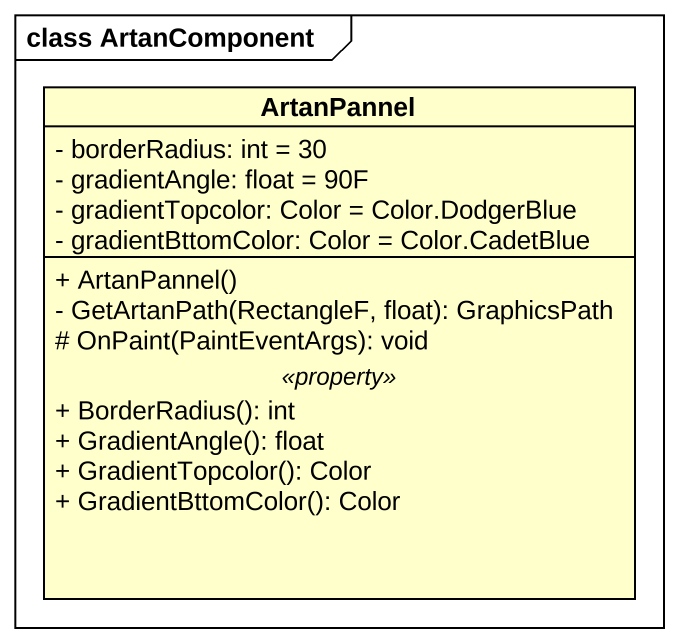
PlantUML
@startuml
mainframe class ArtanComponent
hide circle
hide empty members
skinparam classAttributeIconSize 0
class ArtanPannel {
  - borderRadius: int = 30
  - gradientAngle: float = 90F
  - gradientTopcolor: Color = Color.DodgerBlue
  - gradientBttomColor: Color = Color.CadetBlue
  --
  + ArtanPannel()
  - GetArtanPath(RectangleF, float): GraphicsPath
  # OnPaint(PaintEventArgs): void
  .. <<property>> ..
  + BorderRadius(): int
  + GradientAngle(): float
  + GradientTopcolor(): Color
  + GradientBttomColor(): Color
}
@enduml
